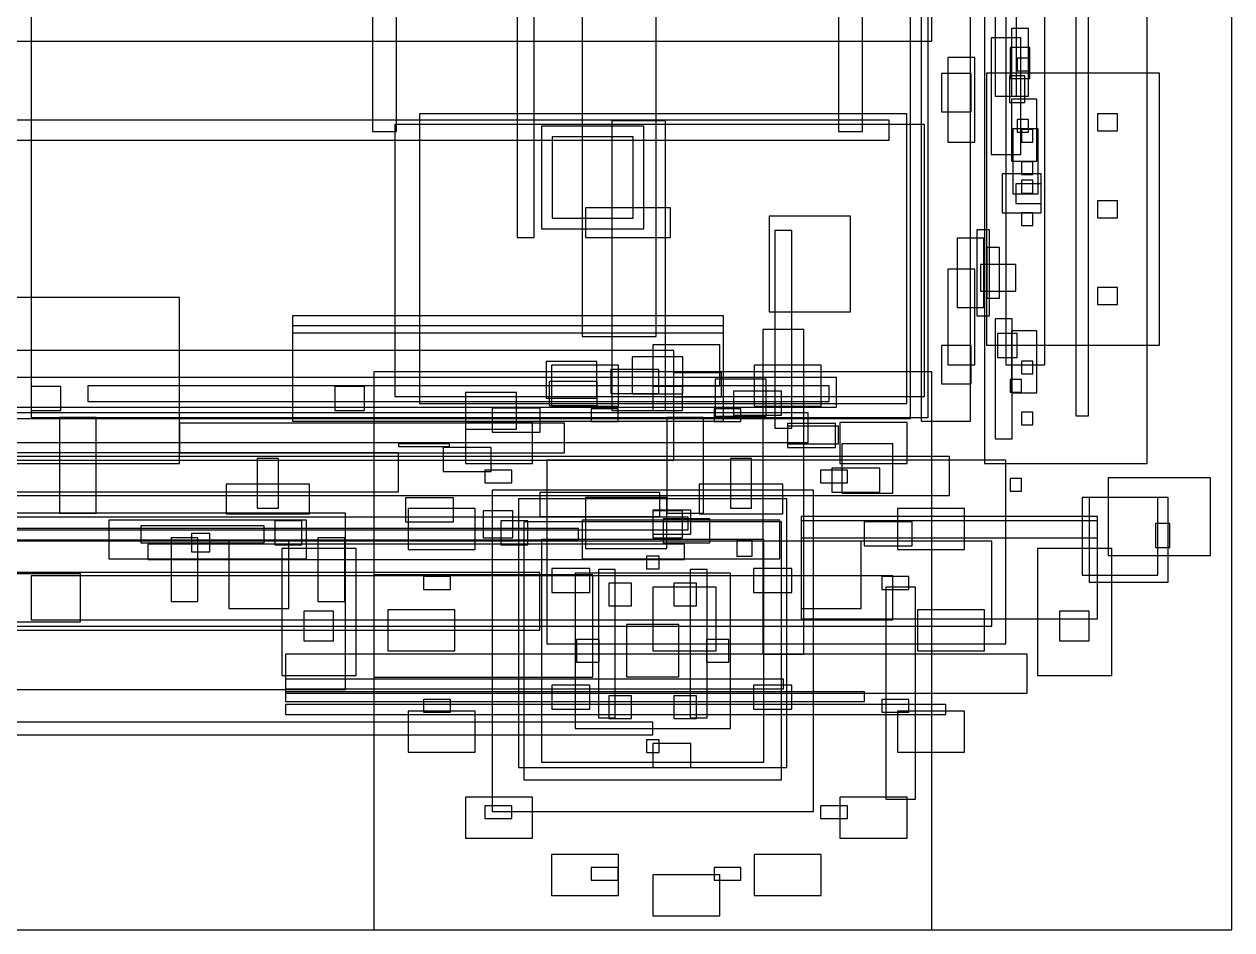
# Model space of a CAD drawing. Header units: millimetres. Extents: x -18 to 5970, y -974 to 4490.
# Drawn here: x 2130 to 3840, y 2500 to 3782 of the extents above; entities that cross this region are included whole.
import ezdxf

# ---------------------------------------------------------------- set-up
doc = ezdxf.new("R2010")
doc.units = ezdxf.units.MM

msp = doc.modelspace()

# ---------------------------------------------------------------- linework, layer by layer
at = {"layer": 'BODY'}
for p, q in [((2828, 4040), (2828, 3480)), ((2828, 4040), (2828, 3480)), ((2852, 3480), (2852, 4040)), ((2852, 3480), (2852, 4040)), ((3400, 3870), (3400, 3220)), ((3470, 3220), (3470, 3870)), ((3490, 3880), (3490, 3160)), ((3520, 3880), (3520, 3300)), ((3575, 3300), (3575, 3880)), ((3720, 3160), (3720, 3880)), ((2140, 3835), (2140, 3225)), ((2140, 3835), (2140, 3225)), ((3410, 3225), (3410, 3835)), ((3410, 3225), (3410, 3835)), ((3385, 3224), (3385, 3805)), ((3385, 3224), (3385, 3805)), ((3619, 3812.5), (3619, 3227.5)), ((3637, 3227.5), (3637, 3812.5)), ((3476, 3735), (3438, 3735)), ((3438, 3735), (3438, 3615)), ((3476, 3615), (3476, 3735)), ((3471, 3712), (3429, 3712)), ((3429, 3712), (3429, 3658)), ((3471, 3712), (3429, 3712)), ((3429, 3712), (3429, 3658)), ((3471, 3658), (3471, 3712)), ((3471, 3658), (3471, 3712)), ((3737.5, 3712.5), (3492.5, 3712.5)), ((3492.5, 3712.5), (3492.5, 3327.5)), ((3737.5, 3327.5), (3737.5, 3712.5)), ((3564, 3676), (3528, 3676)), ((3528, 3676), (3528, 3588)), ((3564, 3588), (3564, 3676)), ((3355, 3646), (1965, 3646)), ((3355, 3646), (1965, 3646)), ((3380, 3655), (2690, 3655)), ((2690, 3655), (2690, 3245)), ((3380, 3655), (2690, 3655)), ((2690, 3655), (2690, 3245)), ((3355, 3618), (3355, 3646)), ((3355, 3618), (3355, 3646)), ((3380, 3245), (3380, 3655)), ((3380, 3245), (3380, 3655)), ((3429, 3658), (3471, 3658)), ((3429, 3658), (3471, 3658)), ((3678, 3654.976), (3650, 3654.976)), ((3650, 3654.976), (3650, 3630.976)), ((3678, 3654.976), (3650, 3654.976)), ((3650, 3654.976), (3650, 3630.976)), ((3678, 3630.976), (3678, 3654.976)), ((3678, 3630.976), (3678, 3654.976)), ((3405, 3640), (2655, 3640)), ((2655, 3640), (2655, 3255)), ((3405, 3640), (2655, 3640)), ((2655, 3640), (2655, 3255)), ((3007.5, 3637.5), (2862.5, 3637.5)), ((2862.5, 3637.5), (2862.5, 3492.5)), ((3007.5, 3637.5), (2862.5, 3637.5)), ((2862.5, 3637.5), (2862.5, 3492.5)), ((3007.5, 3492.5), (3007.5, 3637.5)), ((3007.5, 3492.5), (3007.5, 3637.5)), ((3405, 3255), (3405, 3640)), ((3405, 3255), (3405, 3640)), ((3566, 3634), (3530, 3634)), ((3530, 3634), (3530, 3542)), ((3558, 3633), (3542, 3633)), ((3542, 3633), (3542, 3615)), ((3558, 3615), (3558, 3633)), ((3566, 3542), (3566, 3634)), ((3650, 3630.976), (3678, 3630.976)), ((3650, 3630.976), (3678, 3630.976)), ((1965, 3618), (3355, 3618)), ((1965, 3618), (3355, 3618)), ((2992.5, 3622.5), (2877.5, 3622.5)), ((2877.5, 3622.5), (2877.5, 3507.5)), ((2992.5, 3622.5), (2877.5, 3622.5)), ((2877.5, 3622.5), (2877.5, 3507.5)), ((2992.5, 3507.5), (2992.5, 3622.5)), ((2992.5, 3507.5), (2992.5, 3622.5)), ((3438, 3615), (3476, 3615)), ((3542, 3615), (3558, 3615)), ((3528, 3588), (3564, 3588)), ((3558, 3587), (3542, 3587)), ((3542, 3587), (3542, 3569)), ((3558, 3569), (3558, 3587)), ((3570, 3570), (3515, 3570)), ((3515, 3570), (3515, 3515)), ((3542, 3569), (3558, 3569)), ((3558, 3561), (3542, 3561)), ((3542, 3561), (3542, 3543)), ((3558, 3543), (3558, 3561)), ((3570, 3515), (3570, 3570)), ((3530, 3542), (3566, 3542)), ((3570, 3556), (3534, 3556)), ((3534, 3556), (3534, 3528)), ((3542, 3543), (3558, 3543)), ((3570, 3528), (3570, 3556)), ((3534, 3528), (3570, 3528)), ((3678, 3532), (3650, 3532)), ((3650, 3532), (3650, 3508)), ((3678, 3532), (3650, 3532)), ((3650, 3532), (3650, 3508)), ((3678, 3508), (3678, 3532)), ((3678, 3508), (3678, 3532)), ((2877.5, 3507.5), (2992.5, 3507.5)), ((2877.5, 3507.5), (2992.5, 3507.5)), ((3045, 3522), (2925, 3522)), ((2925, 3522), (2925, 3480)), ((3045, 3522), (2925, 3522)), ((2925, 3522), (2925, 3480)), ((3045, 3480), (3045, 3522)), ((3045, 3480), (3045, 3522)), ((3515, 3515), (3570, 3515)), ((3558, 3515), (3542, 3515)), ((3542, 3515), (3542, 3497)), ((3558, 3497), (3558, 3515)), ((3650, 3508), (3678, 3508)), ((3650, 3508), (3678, 3508)), ((2862.5, 3492.5), (3007.5, 3492.5)), ((2862.5, 3492.5), (3007.5, 3492.5)), ((3497, 3491), (3479, 3491)), ((3479, 3491), (3479, 3369)), ((3497, 3491), (3479, 3491)), ((3479, 3491), (3479, 3369)), ((3497, 3369), (3497, 3491)), ((3497, 3369), (3497, 3491)), ((3542, 3497), (3558, 3497)), ((2828, 3480), (2852, 3480)), ((2828, 3480), (2852, 3480)), ((2925, 3480), (3045, 3480)), ((2925, 3480), (3045, 3480)), ((3489, 3479), (3451, 3479)), ((3451, 3479), (3451, 3381)), ((3489, 3479), (3451, 3479)), ((3451, 3479), (3451, 3381)), ((3489, 3381), (3489, 3479)), ((3489, 3381), (3489, 3479)), ((3511, 3466), (3493, 3466)), ((3493, 3466), (3493, 3394)), ((3511, 3466), (3493, 3466)), ((3493, 3466), (3493, 3394)), ((3511, 3394), (3511, 3466)), ((3511, 3394), (3511, 3466)), ((3476, 3435), (3438, 3435)), ((3438, 3435), (3438, 3300)), ((3476, 3300), (3476, 3435)), ((3678, 3409.024), (3650, 3409.024)), ((3650, 3409.024), (3650, 3385.024)), ((3678, 3409.024), (3650, 3409.024)), ((3650, 3409.024), (3650, 3385.024)), ((3678, 3385.024), (3678, 3409.024)), ((3678, 3385.024), (3678, 3409.024)), ((2350, 3395), (1250, 3395)), ((2350, 3160), (2350, 3395)), ((3493, 3394), (3511, 3394)), ((3493, 3394), (3511, 3394)), ((3451, 3381), (3489, 3381)), ((3451, 3381), (3489, 3381)), ((3479, 3369), (3497, 3369)), ((3479, 3369), (3497, 3369)), ((3650, 3385.024), (3678, 3385.024)), ((3650, 3385.024), (3678, 3385.024)), ((3529, 3365), (3505, 3365)), ((3505, 3365), (3505, 3195)), ((3529, 3195), (3529, 3365)), ((3536, 3344), (3508, 3344)), ((3508, 3344), (3508, 3310)), ((3536, 3344), (3508, 3344)), ((3508, 3344), (3508, 3310)), ((3564, 3348), (3528, 3348)), ((3528, 3348), (3528, 3260)), ((3536, 3310), (3536, 3344)), ((3536, 3310), (3536, 3344)), ((3564, 3260), (3564, 3348)), ((3050, 3320), (1000, 3320)), ((3050, 3320), (1000, 3320)), ((3050, 3165), (3050, 3320)), ((3050, 3165), (3050, 3320)), ((3471, 3327), (3429, 3327)), ((3429, 3327), (3429, 3273)), ((3471, 3327), (3429, 3327)), ((3429, 3327), (3429, 3273)), ((3471, 3273), (3471, 3327)), ((3471, 3273), (3471, 3327)), ((3492.5, 3327.5), (3737.5, 3327.5)), ((2940.914, 3304.478), (2868.914, 3304.478)), ((2868.914, 3304.478), (2868.914, 3252.478)), ((2940.914, 3304.478), (2868.914, 3304.478)), ((2868.914, 3304.478), (2868.914, 3252.478)), ((2940.914, 3252.478), (2940.914, 3304.478)), ((2940.914, 3252.478), (2940.914, 3304.478)), ((3062.766, 3310.864), (2990.766, 3310.864)), ((2990.766, 3310.864), (2990.766, 3258.864)), ((3062.766, 3310.864), (2990.766, 3310.864)), ((2990.766, 3310.864), (2990.766, 3258.864)), ((3062.766, 3258.864), (3062.766, 3310.864)), ((3062.766, 3258.864), (3062.766, 3310.864)), ((3508, 3310), (3536, 3310)), ((3508, 3310), (3536, 3310)), ((3558, 3305), (3542, 3305)), ((3542, 3305), (3542, 3287)), ((3558, 3287), (3558, 3305)), ((3028.539, 3293.111), (2960.539, 3293.111)), ((2960.539, 3293.111), (2960.539, 3259.111)), ((3028.539, 3293.111), (2960.539, 3293.111)), ((2960.539, 3293.111), (2960.539, 3259.111)), ((3028.539, 3259.111), (3028.539, 3293.111)), ((3028.539, 3259.111), (3028.539, 3293.111)), ((3117.382, 3288.455), (3049.382, 3288.455)), ((3049.382, 3288.455), (3049.382, 3254.455)), ((3117.382, 3288.455), (3049.382, 3288.455)), ((3049.382, 3288.455), (3049.382, 3254.455)), ((3117.382, 3254.455), (3117.382, 3288.455)), ((3117.382, 3254.455), (3117.382, 3288.455)), ((3438, 3300), (3476, 3300)), ((3520, 3300), (3575, 3300)), ((3542, 3287), (3558, 3287)), ((3280, 3282), (2050, 3282)), ((3280, 3282), (2050, 3282)), ((3280, 3282), (2050, 3282)), ((3280, 3282), (2050, 3282)), ((3280, 3282), (2050, 3282)), ((2182, 3269), (2140, 3269)), ((2140, 3269), (2140, 3235)), ((2182, 3235), (2182, 3269)), ((2612, 3269), (2570, 3269)), ((2570, 3269), (2570, 3235)), ((2612, 3235), (2612, 3269)), ((2941.209, 3276.136), (2873.209, 3276.136)), ((2873.209, 3276.136), (2873.209, 3242.136)), ((2941.209, 3276.136), (2873.209, 3276.136)), ((2873.209, 3276.136), (2873.209, 3242.136)), ((2941.209, 3242.136), (2941.209, 3276.136)), ((2941.209, 3242.136), (2941.209, 3276.136)), ((3062, 3269), (3020, 3269)), ((3020, 3269), (3020, 3235)), ((3062, 3235), (3062, 3269)), ((3180.627, 3279.283), (3108.627, 3279.283)), ((3108.627, 3279.283), (3108.627, 3227.283)), ((3180.627, 3279.283), (3108.627, 3279.283)), ((3108.627, 3279.283), (3108.627, 3227.283)), ((3180.627, 3227.283), (3180.627, 3279.283)), ((3180.627, 3227.283), (3180.627, 3279.283)), ((3280, 3240), (3280, 3282)), ((3280, 3240), (3280, 3282)), ((3280, 3240), (3280, 3282)), ((3280, 3240), (3280, 3282)), ((3280, 3240), (3280, 3282)), ((3429, 3273), (3471, 3273)), ((3429, 3273), (3471, 3273)), ((3542, 3279), (3526, 3279)), ((3526, 3279), (3526, 3261)), ((3542, 3279), (3526, 3279)), ((3526, 3279), (3526, 3261)), ((3542, 3261), (3542, 3279)), ((3542, 3261), (3542, 3279)), ((2655, 3255), (3405, 3255)), ((2655, 3255), (3405, 3255)), ((2827, 3260.75), (2755, 3260.75)), ((2755, 3260.75), (2755, 3208.75)), ((2827, 3260.75), (2755, 3260.75)), ((2755, 3260.75), (2755, 3208.75)), ((2827, 3208.75), (2827, 3260.75)), ((2827, 3208.75), (2827, 3260.75)), ((2868.914, 3252.478), (2940.914, 3252.478)), ((2868.914, 3252.478), (2940.914, 3252.478)), ((2960.539, 3259.111), (3028.539, 3259.111)), ((2960.539, 3259.111), (3028.539, 3259.111)), ((2990.766, 3258.864), (3062.766, 3258.864)), ((2990.766, 3258.864), (3062.766, 3258.864)), ((3049.382, 3254.455), (3117.382, 3254.455)), ((3049.382, 3254.455), (3117.382, 3254.455)), ((3202.459, 3262.444), (3134.459, 3262.444)), ((3134.459, 3262.444), (3134.459, 3228.444)), ((3202.459, 3262.444), (3134.459, 3262.444)), ((3134.459, 3262.444), (3134.459, 3228.444)), ((3202.459, 3228.444), (3202.459, 3262.444)), ((3202.459, 3228.444), (3202.459, 3262.444)), ((3526, 3261), (3542, 3261)), ((3526, 3261), (3542, 3261)), ((3528, 3260), (3564, 3260)), ((2050, 3240), (3280, 3240)), ((2050, 3240), (3280, 3240)), ((2050, 3240), (3280, 3240)), ((2050, 3240), (3280, 3240)), ((2050, 3240), (3280, 3240)), ((3240, 3232), (2060, 3232)), ((2140, 3235), (2182, 3235)), ((2570, 3235), (2612, 3235)), ((2690, 3245), (3380, 3245)), ((2690, 3245), (3380, 3245)), ((2860.579, 3238.538), (2792.579, 3238.538)), ((2792.579, 3238.538), (2792.579, 3204.538)), ((2860.579, 3238.538), (2792.579, 3238.538)), ((2792.579, 3238.538), (2792.579, 3204.538)), ((2860.579, 3204.538), (2860.579, 3238.538)), ((2860.579, 3204.538), (2860.579, 3238.538)), ((2873.209, 3242.136), (2941.209, 3242.136)), ((2873.209, 3242.136), (2941.209, 3242.136)), ((3020, 3235), (3062, 3235)), ((3240, 3190), (3240, 3232)), ((3558, 3233), (3542, 3233)), ((3542, 3233), (3542, 3215)), ((3558, 3215), (3558, 3233)), ((1942, 3224), (3385, 3224)), ((1942, 3224), (3385, 3224)), ((2140, 3225), (3410, 3225)), ((2140, 3225), (3410, 3225)), ((3108.627, 3227.283), (3180.627, 3227.283)), ((3108.627, 3227.283), (3180.627, 3227.283)), ((3134.459, 3228.444), (3202.459, 3228.444)), ((3134.459, 3228.444), (3202.459, 3228.444)), ((3278.716, 3216.624), (3210.716, 3216.624)), ((3210.716, 3216.624), (3210.716, 3182.624)), ((3278.716, 3216.624), (3210.716, 3216.624)), ((3210.716, 3216.624), (3210.716, 3182.624)), ((3278.716, 3182.624), (3278.716, 3216.624)), ((3278.716, 3182.624), (3278.716, 3216.624)), ((3400, 3220), (3470, 3220)), ((3542, 3215), (3558, 3215)), ((3619, 3227.5), (3637, 3227.5)), ((2755, 3208.75), (2827, 3208.75)), ((2755, 3208.75), (2827, 3208.75)), ((2792.579, 3204.538), (2860.579, 3204.538)), ((2792.579, 3204.538), (2860.579, 3204.538)), ((3282.961, 3212.826), (3210.961, 3212.826)), ((3210.961, 3212.826), (3210.961, 3188)), ((3282.961, 3212.826), (3210.961, 3212.826)), ((3210.961, 3212.826), (3210.961, 3188)), ((3282.961, 3188), (3282.961, 3212.826)), ((3282.961, 3188), (3282.961, 3212.826)), ((2060, 3190), (3240, 3190)), ((2732.174, 3188), (2660.174, 3188)), ((2660.174, 3188), (2660.174, 3183.961)), ((2732.174, 3188), (2660.174, 3188)), ((2660.174, 3188), (2660.174, 3183.961)), ((2660.174, 3183.961), (2732.174, 3183.961)), ((2660.174, 3183.961), (2732.174, 3183.961)), ((2791.441, 3182.55), (2723.441, 3182.55)), ((2723.441, 3182.55), (2723.441, 3148.55)), ((2791.441, 3182.55), (2723.441, 3182.55)), ((2723.441, 3182.55), (2723.441, 3148.55)), ((2732.174, 3183.961), (2732.174, 3188)), ((2732.174, 3183.961), (2732.174, 3188)), ((2791.441, 3148.55), (2791.441, 3182.55)), ((2791.441, 3148.55), (2791.441, 3182.55)), ((3210.716, 3182.624), (3278.716, 3182.624)), ((3210.716, 3182.624), (3278.716, 3182.624)), ((3210.961, 3188), (3282.961, 3188)), ((3210.961, 3188), (3282.961, 3188)), ((3359.75, 3188), (3287.75, 3188)), ((3287.75, 3188), (3287.75, 3118)), ((3359.75, 3188), (3287.75, 3188)), ((3287.75, 3188), (3287.75, 3118)), ((3359.75, 3118), (3359.75, 3188)), ((3359.75, 3118), (3359.75, 3188)), ((3505, 3195), (3529, 3195)), ((3440, 3170), (890, 3170)), ((1000, 3165), (3050, 3165)), ((1000, 3165), (3050, 3165)), ((2660, 3175), (1540, 3175)), ((2660, 3175), (1540, 3175)), ((2660, 3120), (2660, 3175)), ((2660, 3120), (2660, 3175)), ((3440, 3115), (3440, 3170)), ((1250, 3160), (2350, 3160)), ((2723.441, 3148.55), (2791.441, 3148.55)), ((2723.441, 3148.55), (2791.441, 3148.55)), ((3341.624, 3153.716), (3273.624, 3153.716)), ((3273.624, 3153.716), (3273.624, 3119.716)), ((3341.624, 3153.716), (3273.624, 3153.716)), ((3273.624, 3153.716), (3273.624, 3119.716)), ((3341.624, 3119.716), (3341.624, 3153.716)), ((3341.624, 3119.716), (3341.624, 3153.716)), ((3490, 3160), (3720, 3160)), ((3542, 3139), (3526, 3139)), ((3526, 3139), (3526, 3121)), ((3542, 3139), (3526, 3139)), ((3526, 3139), (3526, 3121)), ((3542, 3121), (3542, 3139)), ((3542, 3121), (3542, 3139)), ((890, 3115), (3440, 3115)), ((1540, 3120), (2660, 3120)), ((1540, 3120), (2660, 3120)), ((3273.624, 3119.716), (3341.624, 3119.716)), ((3273.624, 3119.716), (3341.624, 3119.716)), ((3287.75, 3118), (3359.75, 3118)), ((3287.75, 3118), (3359.75, 3118)), ((3526, 3121), (3542, 3121)), ((3526, 3121), (3542, 3121)), ((2737.901, 3111.5), (2669.901, 3111.5)), ((2669.901, 3111.5), (2669.901, 3077.5)), ((2737.901, 3111.5), (2669.901, 3111.5)), ((2669.901, 3111.5), (2669.901, 3077.5)), ((2737.901, 3077.5), (2737.901, 3111.5)), ((2737.901, 3077.5), (2737.901, 3111.5)), ((2669.901, 3077.5), (2737.901, 3077.5)), ((2669.901, 3077.5), (2737.901, 3077.5)), ((3387.444, 3077.459), (3319.444, 3077.459)), ((3319.444, 3077.459), (3319.444, 3043.459)), ((3387.444, 3077.459), (3319.444, 3077.459)), ((3319.444, 3077.459), (3319.444, 3043.459)), ((3387.444, 3043.459), (3387.444, 3077.459)), ((3387.444, 3043.459), (3387.444, 3077.459)), ((3752, 3075), (3732, 3075)), ((3732, 3075), (3732, 3041)), ((3752, 3075), (3732, 3075)), ((3732, 3075), (3732, 3041)), ((3752, 3075), (3732, 3075)), ((3732, 3075), (3732, 3041)), ((3752, 3075), (3732, 3075)), ((3732, 3075), (3732, 3041)), ((3752, 3041), (3752, 3075)), ((3752, 3041), (3752, 3075)), ((3752, 3041), (3752, 3075)), ((3752, 3041), (3752, 3075)), ((3319.444, 3043.459), (3387.444, 3043.459)), ((3319.444, 3043.459), (3387.444, 3043.459)), ((3732, 3041), (3752, 3041)), ((3732, 3041), (3752, 3041)), ((3732, 3041), (3752, 3041)), ((3732, 3041), (3752, 3041)), ((3392, 2985), (3350, 2985)), ((3350, 2985), (3350, 2685)), ((3392, 2985), (3350, 2985)), ((3350, 2985), (3350, 2685)), ((3392, 2685), (3392, 2985)), ((3392, 2685), (3392, 2985)), ((3350, 2685), (3392, 2685)), ((3350, 2685), (3392, 2685))]:
    msp.add_line(p, q, dxfattribs=at)
at = {"layer": 'BRAKE_SYSTEM'}
for p, q in [((3030, 3119), (2860, 3119)), ((2860, 3119), (2860, 3085)), ((3030, 3119), (2860, 3119)), ((2860, 3119), (2860, 3085)), ((3030, 3085), (3030, 3119)), ((3030, 3085), (3030, 3119)), ((3070, 3084), (1570, 3084)), ((2523, 3079), (2485, 3079)), ((2485, 3079), (2485, 3045)), ((2523, 3079), (2485, 3079)), ((2485, 3079), (2485, 3045)), ((2523, 3045), (2523, 3079)), ((2523, 3045), (2523, 3079)), ((2843, 3079), (2805, 3079)), ((2805, 3079), (2805, 3045)), ((2843, 3079), (2805, 3079)), ((2805, 3079), (2805, 3045)), ((2843, 3045), (2843, 3079)), ((2843, 3045), (2843, 3079)), ((2860, 3085), (3030, 3085)), ((2860, 3085), (3030, 3085)), ((3101, 3082), (3035, 3082)), ((3035, 3082), (3035, 3048)), ((3101, 3082), (3035, 3082)), ((3035, 3082), (3035, 3048)), ((3070, 3066), (3070, 3084)), ((3101, 3048), (3101, 3082)), ((3101, 3048), (3101, 3082)), ((1570, 3066), (3070, 3066)), ((2470, 3072), (2295, 3072)), ((2295, 3072), (2295, 3048)), ((2393, 3061), (2367, 3061)), ((2367, 3061), (2367, 3035)), ((2393, 3035), (2393, 3061)), ((2470, 3048), (2470, 3072)), ((2295, 3048), (2470, 3048)), ((3065, 3046), (2305, 3046)), ((2305, 3046), (2305, 3024)), ((3065, 3046), (2305, 3046)), ((2305, 3046), (2305, 3024)), ((2485, 3045), (2523, 3045)), ((2485, 3045), (2523, 3045)), ((2805, 3045), (2843, 3045)), ((2805, 3045), (2843, 3045)), ((3035, 3048), (3101, 3048)), ((3035, 3048), (3101, 3048)), ((3065, 3024), (3065, 3046)), ((3065, 3024), (3065, 3046)), ((2367, 3035), (2393, 3035)), ((3029, 3029), (3011, 3029)), ((3011, 3029), (3011, 3011)), ((3029, 3011), (3029, 3029)), ((2305, 3024), (3065, 3024)), ((2305, 3024), (3065, 3024)), ((3011, 3011), (3029, 3011))]:
    msp.add_line(p, q, dxfattribs=at)
at = {"layer": 'CHASSIS'}
for p, q in [((2490, 3167), (2460, 3167)), ((2460, 3167), (2460, 3097)), ((2490, 3167), (2460, 3167)), ((2460, 3167), (2460, 3097)), ((2490, 3097), (2490, 3167)), ((2490, 3097), (2490, 3167)), ((3160, 3167), (3130, 3167)), ((3130, 3167), (3130, 3097)), ((3160, 3167), (3130, 3167)), ((3130, 3167), (3130, 3097)), ((3160, 3097), (3160, 3167)), ((3160, 3097), (3160, 3167)), ((2534, 3131), (2416, 3131)), ((2416, 3131), (2416, 3089)), ((2534, 3131), (2416, 3131)), ((2416, 3131), (2416, 3089)), ((2534, 3089), (2534, 3131)), ((2534, 3089), (2534, 3131)), ((3204, 3131), (3086, 3131)), ((3086, 3131), (3086, 3089)), ((3204, 3131), (3086, 3131)), ((3086, 3131), (3086, 3089)), ((3204, 3089), (3204, 3131)), ((3204, 3089), (3204, 3131)), ((3810, 3140), (3665, 3140)), ((3665, 3140), (3665, 3030)), ((3810, 3030), (3810, 3140)), ((2460, 3097), (2490, 3097)), ((2460, 3097), (2490, 3097)), ((3130, 3097), (3160, 3097)), ((3130, 3097), (3160, 3097)), ((3735, 3112), (3628, 3112)), ((3628, 3112), (3628, 3002)), ((3735, 3112), (3628, 3112)), ((3628, 3112), (3628, 3002)), ((3750, 3112), (3638, 3112)), ((3638, 3112), (3638, 2992)), ((3735, 3002), (3735, 3112)), ((3735, 3002), (3735, 3112)), ((3750, 2992), (3750, 3112)), ((2530, 3080), (2250, 3080)), ((2250, 3080), (2250, 3025)), ((2530, 3080), (2250, 3080)), ((2250, 3080), (2250, 3025)), ((2416, 3089), (2534, 3089)), ((2416, 3089), (2534, 3089)), ((2530, 3025), (2530, 3080)), ((2530, 3025), (2530, 3080)), ((3200, 3080), (2920, 3080)), ((2920, 3080), (2920, 3025)), ((3200, 3080), (2920, 3080)), ((2920, 3080), (2920, 3025)), ((3086, 3089), (3204, 3089)), ((3086, 3089), (3204, 3089)), ((3200, 3025), (3200, 3080)), ((3200, 3025), (3200, 3080)), ((3650, 3085), (3230, 3085)), ((3230, 3085), (3230, 2940)), ((3650, 3085), (3230, 3085)), ((3230, 3085), (3230, 2940)), ((3650, 3079), (3230, 3079)), ((3230, 3079), (3230, 3055)), ((3650, 3079), (3230, 3079)), ((3230, 3079), (3230, 3055)), ((3650, 2940), (3650, 3085)), ((3650, 2940), (3650, 3085)), ((3650, 3055), (3650, 3079)), ((3650, 3055), (3650, 3079)), ((3500, 3050), (360, 3050)), ((3500, 3050), (360, 3050)), ((2376, 3055), (2338, 3055)), ((2338, 3055), (2338, 2965)), ((2376, 3055), (2338, 3055)), ((2338, 3055), (2338, 2965)), ((2376, 2965), (2376, 3055)), ((2376, 2965), (2376, 3055)), ((2505, 3050), (2420, 3050)), ((2420, 3050), (2420, 2955)), ((2505, 2955), (2505, 3050)), ((2584, 3055), (2546, 3055)), ((2546, 3055), (2546, 2965)), ((2584, 3055), (2546, 3055)), ((2546, 3055), (2546, 2965)), ((2584, 2965), (2584, 3055)), ((2584, 2965), (2584, 3055)), ((3230, 3055), (3650, 3055)), ((3230, 3055), (3650, 3055)), ((3315, 3050), (3230, 3050)), ((3230, 3050), (3230, 2955)), ((3315, 2955), (3315, 3050)), ((3500, 2930), (3500, 3050)), ((3500, 2930), (3500, 3050)), ((2600, 3040), (2495, 3040)), ((2495, 3040), (2495, 2860)), ((2600, 3040), (2495, 3040)), ((2495, 3040), (2495, 2860)), ((2600, 3040), (2495, 3040)), ((2495, 3040), (2495, 2860)), ((2600, 3040), (2495, 3040)), ((2495, 3040), (2495, 2860)), ((2600, 2860), (2600, 3040)), ((2600, 2860), (2600, 3040)), ((2600, 2860), (2600, 3040)), ((2600, 2860), (2600, 3040)), ((3670, 3040), (3565, 3040)), ((3565, 3040), (3565, 2860)), ((3670, 3040), (3565, 3040)), ((3565, 3040), (3565, 2860)), ((3670, 3040), (3565, 3040)), ((3565, 3040), (3565, 2860)), ((3670, 3040), (3565, 3040)), ((3565, 3040), (3565, 2860)), ((3665, 3030), (3810, 3030)), ((3670, 2860), (3670, 3040)), ((3670, 2860), (3670, 3040)), ((3670, 2860), (3670, 3040)), ((3670, 2860), (3670, 3040)), ((2250, 3025), (2530, 3025)), ((2250, 3025), (2530, 3025)), ((2920, 3025), (3200, 3025)), ((2920, 3025), (3200, 3025)), ((3628, 3002), (3735, 3002)), ((3628, 3002), (3735, 3002)), ((3638, 2992), (3750, 2992)), ((2338, 2965), (2376, 2965)), ((2338, 2965), (2376, 2965)), ((2546, 2965), (2584, 2965)), ((2546, 2965), (2584, 2965)), ((2420, 2955), (2505, 2955)), ((2568, 2951), (2526, 2951)), ((2526, 2951), (2526, 2909)), ((2568, 2951), (2526, 2951)), ((2526, 2951), (2526, 2909)), ((2568, 2909), (2568, 2951)), ((2568, 2909), (2568, 2951)), ((3230, 2955), (3315, 2955)), ((3638, 2951), (3596, 2951)), ((3596, 2951), (3596, 2909)), ((3638, 2951), (3596, 2951)), ((3596, 2951), (3596, 2909)), ((3638, 2909), (3638, 2951)), ((3638, 2909), (3638, 2951)), ((360, 2930), (3500, 2930)), ((360, 2930), (3500, 2930)), ((3230, 2940), (3650, 2940)), ((3230, 2940), (3650, 2940)), ((2526, 2909), (2568, 2909)), ((2526, 2909), (2568, 2909)), ((3596, 2909), (3638, 2909)), ((3596, 2909), (3638, 2909)), ((2495, 2860), (2600, 2860)), ((2495, 2860), (2600, 2860)), ((2495, 2860), (2600, 2860)), ((2495, 2860), (2600, 2860)), ((3565, 2860), (3670, 2860)), ((3565, 2860), (3670, 2860)), ((3565, 2860), (3670, 2860)), ((3565, 2860), (3670, 2860))]:
    msp.add_line(p, q, dxfattribs=at)
at = {"layer": 'DATUM'}
for p, q in [((3020, 2794), (735, 2794)), ((3020, 2794), (735, 2794)), ((3020, 2776), (3020, 2794)), ((3020, 2776), (3020, 2794)), ((735, 2776), (3020, 2776)), ((735, 2776), (3020, 2776)), ((3029, 2769), (3011, 2769)), ((3011, 2769), (3011, 2751)), ((3029, 2751), (3029, 2769)), ((3011, 2751), (3029, 2751))]:
    msp.add_line(p, q, dxfattribs=at)
at = {"layer": 'EXHAUST'}
for p, q in [((2232, 3225), (2180, 3225)), ((2180, 3225), (2180, 3090)), ((2232, 3090), (2232, 3225)), ((3092, 3225), (3040, 3225)), ((3040, 3225), (3040, 3090)), ((3092, 3090), (3092, 3225)), ((2585, 3090), (1935, 3090)), ((2180, 3090), (2232, 3090)), ((2585, 2840), (2585, 3090)), ((3040, 3090), (3092, 3090)), ((2210, 3004), (1190, 3004)), ((3360, 3001), (2140, 3001)), ((2140, 3001), (2140, 2939)), ((2210, 2936), (2210, 3004)), ((3360, 2939), (3360, 3001)), ((1190, 2936), (2210, 2936)), ((2140, 2939), (3360, 2939)), ((1935, 2840), (2585, 2840))]:
    msp.add_line(p, q, dxfattribs=at)
at = {"layer": 'FUEL_SYSTEM'}
for p, q in [((3038, 3645), (2962, 3645)), ((2962, 3645), (2962, 3235)), ((3038, 3235), (3038, 3645)), ((2962, 3235), (3038, 3235)), ((3520, 3165), (2870, 3165)), ((2870, 3165), (2870, 2905)), ((3520, 2905), (3520, 3165)), ((2822, 3093), (2780, 3093)), ((2780, 3093), (2780, 3055)), ((2822, 3055), (2822, 3093)), ((3062, 3093), (3020, 3093)), ((3020, 3093), (3020, 3055)), ((3062, 3055), (3062, 3093)), ((2915, 3068), (845, 3068)), ((2915, 3052), (2915, 3068)), ((845, 3052), (2915, 3052)), ((2780, 3055), (2822, 3055)), ((3020, 3055), (3062, 3055)), ((2870, 2905), (3520, 2905))]:
    msp.add_line(p, q, dxfattribs=at)
at = {"layer": 'HARD_TOP'}
for p, q in [((3505, 4330), (3505, 3680)), ((3535, 3680), (3535, 4330)), ((2623, 4270), (2623, 3630)), ((2623, 4270), (2623, 3630)), ((2657, 3630), (2657, 4270)), ((2657, 3630), (2657, 4270)), ((3283, 4270), (3283, 3630)), ((3283, 4270), (3283, 3630)), ((3317, 3630), (3317, 4270)), ((3317, 3630), (3317, 4270)), ((3415, 3758), (3415, 3845)), ((3415, 3758), (3415, 3845)), ((3541, 3762.5), (3499, 3762.5)), ((3499, 3762.5), (3499, 3597.5)), ((3541, 3762.5), (3499, 3762.5)), ((3499, 3762.5), (3499, 3597.5)), ((3552, 3776), (3528, 3776)), ((3528, 3776), (3528, 3680)), ((3552, 3776), (3528, 3776)), ((3528, 3776), (3528, 3680)), ((3541, 3597.5), (3541, 3762.5)), ((3541, 3597.5), (3541, 3762.5)), ((3552, 3680), (3552, 3776)), ((3552, 3680), (3552, 3776)), ((1225, 3758), (3415, 3758)), ((1225, 3758), (3415, 3758)), ((3554, 3749), (3526, 3749)), ((3526, 3749), (3526, 3705)), ((3554, 3749), (3526, 3749)), ((3526, 3749), (3526, 3705)), ((3554, 3705), (3554, 3749)), ((3554, 3705), (3554, 3749)), ((3552, 3734), (3536, 3734)), ((3536, 3734), (3536, 3716)), ((3552, 3734), (3536, 3734)), ((3536, 3734), (3536, 3716)), ((3552, 3716), (3552, 3734)), ((3552, 3716), (3552, 3734)), ((3536, 3716), (3552, 3716)), ((3536, 3716), (3552, 3716)), ((3547, 3709), (3525, 3709)), ((3525, 3709), (3525, 3671)), ((3547, 3709), (3525, 3709)), ((3525, 3709), (3525, 3671)), ((3526, 3705), (3554, 3705)), ((3526, 3705), (3554, 3705)), ((3547, 3671), (3547, 3709)), ((3547, 3671), (3547, 3709)), ((3505, 3680), (3535, 3680)), ((3528, 3680), (3552, 3680)), ((3528, 3680), (3552, 3680)), ((3525, 3671), (3547, 3671)), ((3525, 3671), (3547, 3671)), ((3552, 3647), (3536, 3647)), ((3536, 3647), (3536, 3629)), ((3552, 3647), (3536, 3647)), ((3536, 3647), (3536, 3629)), ((3552, 3629), (3552, 3647)), ((3552, 3629), (3552, 3647)), ((2623, 3630), (2657, 3630)), ((2623, 3630), (2657, 3630)), ((3283, 3630), (3317, 3630)), ((3283, 3630), (3317, 3630)), ((3536, 3629), (3552, 3629)), ((3536, 3629), (3552, 3629)), ((3499, 3597.5), (3541, 3597.5)), ((3499, 3597.5), (3541, 3597.5)), ((3534, 3442), (3484, 3442)), ((3484, 3442), (3484, 3404)), ((3534, 3442), (3484, 3442)), ((3484, 3442), (3484, 3404)), ((3534, 3404), (3534, 3442)), ((3534, 3404), (3534, 3442)), ((3484, 3404), (3534, 3404)), ((3484, 3404), (3534, 3404))]:
    msp.add_line(p, q, dxfattribs=at)
at = {"layer": 'INTERIOR'}
for p, q in [((2920, 3900), (2920, 3340)), ((3025, 3340), (3025, 3900)), ((3120, 3369), (2510, 3369)), ((2510, 3369), (2510, 3345)), ((3120, 3345), (3120, 3369)), ((3120, 3355), (2510, 3355)), ((2510, 3355), (2510, 3220)), ((3120, 3220), (3120, 3355)), ((2510, 3345), (3120, 3345)), ((2920, 3340), (3025, 3340)), ((3270, 3270), (2220, 3270)), ((2220, 3270), (2220, 3248)), ((3270, 3248), (3270, 3270)), ((2220, 3248), (3270, 3248)), ((2895, 3217), (2350, 3217)), ((2350, 3217), (2350, 3175)), ((2895, 3217), (2350, 3217)), ((2350, 3217), (2350, 3175)), ((2895, 3217), (2350, 3217)), ((2350, 3217), (2350, 3175)), ((2895, 3217), (2350, 3217)), ((2350, 3217), (2350, 3175)), ((2510, 3220), (3120, 3220)), ((2895, 3175), (2895, 3217)), ((2895, 3175), (2895, 3217)), ((2895, 3175), (2895, 3217)), ((2895, 3175), (2895, 3217)), ((2350, 3175), (2895, 3175)), ((2350, 3175), (2895, 3175)), ((2350, 3175), (2895, 3175)), ((2350, 3175), (2895, 3175))]:
    msp.add_line(p, q, dxfattribs=at)
at = {"layer": 'OVERALL'}
for p, q in [((3840, 2500), (3840, 4450)), ((0, 2500), (3840, 2500))]:
    msp.add_line(p, q, dxfattribs=at)
at = {"layer": 'RUNNING_GEAR'}
for p, q in [((3300, 3510), (3185, 3510)), ((3185, 3510), (3185, 3375)), ((3300, 3510), (3185, 3510)), ((3185, 3510), (3185, 3375)), ((3300, 3375), (3300, 3510)), ((3300, 3375), (3300, 3510)), ((3217, 3490), (3193, 3490)), ((3193, 3490), (3193, 3210)), ((3217, 3490), (3193, 3490)), ((3193, 3490), (3193, 3210)), ((3217, 3210), (3217, 3490)), ((3217, 3210), (3217, 3490)), ((3185, 3375), (3300, 3375)), ((3185, 3375), (3300, 3375)), ((3234, 3350), (3176, 3350)), ((3176, 3350), (3176, 2890)), ((3234, 3350), (3176, 3350)), ((3176, 3350), (3176, 2890)), ((3234, 2890), (3234, 3350)), ((3234, 2890), (3234, 3350)), ((3115, 3328), (3020, 3328)), ((3020, 3328), (3020, 3270)), ((3115, 3328), (3020, 3328)), ((3020, 3328), (3020, 3270)), ((3115, 3270), (3115, 3328)), ((3115, 3270), (3115, 3328)), ((3415, 3290), (2625, 3290)), ((2625, 3290), (2625, 2500)), ((3415, 3290), (2625, 3290)), ((2625, 3290), (2625, 2500)), ((2971.494, 3299.455), (2876.494, 3299.455)), ((2876.494, 3299.455), (2876.494, 3241.455)), ((2971.494, 3299.455), (2876.494, 3299.455)), ((2876.494, 3299.455), (2876.494, 3241.455)), ((2971.494, 3241.455), (2971.494, 3299.455)), ((2971.494, 3241.455), (2971.494, 3299.455)), ((3258.506, 3299.455), (3163.506, 3299.455)), ((3163.506, 3299.455), (3163.506, 3241.455)), ((3258.506, 3299.455), (3163.506, 3299.455)), ((3163.506, 3299.455), (3163.506, 3241.455)), ((3258.506, 3241.455), (3258.506, 3299.455)), ((3258.506, 3241.455), (3258.506, 3299.455)), ((3415, 2500), (3415, 3290)), ((3415, 2500), (3415, 3290)), ((3020, 3270), (3115, 3270)), ((3020, 3270), (3115, 3270)), ((2876.494, 3241.455), (2971.494, 3241.455)), ((2876.494, 3241.455), (2971.494, 3241.455)), ((2971.037, 3237.551), (2933.037, 3237.551)), ((2933.037, 3237.551), (2933.037, 3219.551)), ((2971.037, 3237.551), (2933.037, 3237.551)), ((2933.037, 3237.551), (2933.037, 3219.551)), ((2971.037, 3219.551), (2971.037, 3237.551)), ((2971.037, 3219.551), (2971.037, 3237.551)), ((3144.963, 3237.551), (3106.963, 3237.551)), ((3106.963, 3237.551), (3106.963, 3219.551)), ((3144.963, 3237.551), (3106.963, 3237.551)), ((3106.963, 3237.551), (3106.963, 3219.551)), ((3144.963, 3219.551), (3144.963, 3237.551)), ((3144.963, 3219.551), (3144.963, 3237.551)), ((3163.506, 3241.455), (3258.506, 3241.455)), ((3163.506, 3241.455), (3258.506, 3241.455)), ((2849.835, 3218.165), (2754.835, 3218.165)), ((2754.835, 3218.165), (2754.835, 3160.165)), ((2849.835, 3218.165), (2754.835, 3218.165)), ((2754.835, 3218.165), (2754.835, 3160.165)), ((2849.835, 3160.165), (2849.835, 3218.165)), ((2849.835, 3160.165), (2849.835, 3218.165)), ((2933.037, 3219.551), (2971.037, 3219.551)), ((2933.037, 3219.551), (2971.037, 3219.551)), ((3106.963, 3219.551), (3144.963, 3219.551)), ((3106.963, 3219.551), (3144.963, 3219.551)), ((3380.165, 3218.165), (3285.165, 3218.165)), ((3285.165, 3218.165), (3285.165, 3160.165)), ((3380.165, 3218.165), (3285.165, 3218.165)), ((3285.165, 3218.165), (3285.165, 3160.165)), ((3380.165, 3160.165), (3380.165, 3218.165)), ((3380.165, 3160.165), (3380.165, 3218.165)), ((3193, 3210), (3217, 3210)), ((3193, 3210), (3217, 3210)), ((2754.835, 3160.165), (2849.835, 3160.165)), ((2754.835, 3160.165), (2849.835, 3160.165)), ((2820.412, 3150.588), (2782.412, 3150.588)), ((2782.412, 3150.588), (2782.412, 3132.588)), ((2820.412, 3150.588), (2782.412, 3150.588)), ((2782.412, 3150.588), (2782.412, 3132.588)), ((2820.412, 3132.588), (2820.412, 3150.588)), ((2820.412, 3132.588), (2820.412, 3150.588)), ((3295.588, 3150.588), (3257.588, 3150.588)), ((3257.588, 3150.588), (3257.588, 3132.588)), ((3295.588, 3150.588), (3257.588, 3150.588)), ((3257.588, 3150.588), (3257.588, 3132.588)), ((3285.165, 3160.165), (3380.165, 3160.165)), ((3285.165, 3160.165), (3380.165, 3160.165)), ((3295.588, 3132.588), (3295.588, 3150.588)), ((3295.588, 3132.588), (3295.588, 3150.588)), ((2782.412, 3132.588), (2820.412, 3132.588)), ((2782.412, 3132.588), (2820.412, 3132.588)), ((3257.588, 3132.588), (3295.588, 3132.588)), ((3257.588, 3132.588), (3295.588, 3132.588)), ((3247.5, 3122.5), (2792.5, 3122.5)), ((2792.5, 3122.5), (2792.5, 2667.5)), ((3247.5, 3122.5), (2792.5, 3122.5)), ((2792.5, 3122.5), (2792.5, 2667.5)), ((3247.5, 2667.5), (3247.5, 3122.5)), ((3247.5, 2667.5), (3247.5, 3122.5)), ((2768.545, 3096.506), (2673.545, 3096.506)), ((2673.545, 3096.506), (2673.545, 3038.506)), ((2768.545, 3096.506), (2673.545, 3096.506)), ((2673.545, 3096.506), (2673.545, 3038.506)), ((2768.545, 3038.506), (2768.545, 3096.506)), ((2768.545, 3038.506), (2768.545, 3096.506)), ((3210, 3110), (2830, 3110)), ((2830, 3110), (2830, 2730)), ((3040, 3112), (2925, 3112)), ((2925, 3112), (2925, 3040)), ((3040, 3112), (2925, 3112)), ((2925, 3112), (2925, 3040)), ((3040, 3040), (3040, 3112)), ((3040, 3040), (3040, 3112)), ((3210, 2730), (3210, 3110)), ((3461.455, 3096.506), (3366.455, 3096.506)), ((3366.455, 3096.506), (3366.455, 3038.506)), ((3461.455, 3096.506), (3366.455, 3096.506)), ((3366.455, 3096.506), (3366.455, 3038.506)), ((3461.455, 3038.506), (3461.455, 3096.506)), ((3461.455, 3038.506), (3461.455, 3096.506)), ((3074, 3094), (3020, 3094)), ((3020, 3094), (3020, 3060)), ((3074, 3094), (3020, 3094)), ((3020, 3094), (3020, 3060)), ((3074, 3060), (3074, 3094)), ((3074, 3060), (3074, 3094)), ((3202.5, 3077.5), (2837.5, 3077.5)), ((2837.5, 3077.5), (2837.5, 2712.5)), ((3202.5, 3077.5), (2837.5, 3077.5)), ((2837.5, 3077.5), (2837.5, 2712.5)), ((3202.5, 2712.5), (3202.5, 3077.5)), ((3202.5, 2712.5), (3202.5, 3077.5)), ((3177.5, 3052.5), (2862.5, 3052.5)), ((2862.5, 3052.5), (2862.5, 2737.5)), ((3177.5, 3052.5), (2862.5, 3052.5)), ((2862.5, 3052.5), (2862.5, 2737.5)), ((3020, 3060), (3074, 3060)), ((3020, 3060), (3074, 3060)), ((3161, 3051), (3139, 3051)), ((3139, 3051), (3139, 3029)), ((3161, 3051), (3139, 3051)), ((3139, 3051), (3139, 3029)), ((3161, 3029), (3161, 3051)), ((3161, 3029), (3161, 3051)), ((3177.5, 2737.5), (3177.5, 3052.5)), ((3177.5, 2737.5), (3177.5, 3052.5)), ((2673.545, 3038.506), (2768.545, 3038.506)), ((2673.545, 3038.506), (2768.545, 3038.506)), ((2925, 3040), (3040, 3040)), ((2925, 3040), (3040, 3040)), ((3139, 3029), (3161, 3029)), ((3139, 3029), (3161, 3029)), ((3366.455, 3038.506), (3461.455, 3038.506)), ((3366.455, 3038.506), (3461.455, 3038.506)), ((2931.106, 3011.5), (2877.106, 3011.5)), ((2877.106, 3011.5), (2877.106, 2977.5)), ((2931.106, 3011.5), (2877.106, 3011.5)), ((2877.106, 3011.5), (2877.106, 2977.5)), ((2931.106, 2977.5), (2931.106, 3011.5)), ((2931.106, 2977.5), (2931.106, 3011.5)), ((2967, 3010), (2943, 3010)), ((2943, 3010), (2943, 2800)), ((2967, 3010), (2943, 3010)), ((2943, 3010), (2943, 2800)), ((2967, 2800), (2967, 3010)), ((2967, 2800), (2967, 3010)), ((3097, 3010), (3073, 3010)), ((3073, 3010), (3073, 2800)), ((3097, 3010), (3073, 3010)), ((3073, 3010), (3073, 2800)), ((3097, 2800), (3097, 3010)), ((3097, 2800), (3097, 3010)), ((3216.894, 3011.5), (3162.894, 3011.5)), ((3162.894, 3011.5), (3162.894, 2977.5)), ((3216.894, 3011.5), (3162.894, 3011.5)), ((3162.894, 3011.5), (3162.894, 2977.5)), ((3216.894, 2977.5), (3216.894, 3011.5)), ((3216.894, 2977.5), (3216.894, 3011.5)), ((2860, 3006), (1500, 3006)), ((2935, 3002.5), (2625, 3002.5)), ((2625, 3002.5), (2625, 2857.5)), ((2733.449, 2999.963), (2695.449, 2999.963)), ((2695.449, 2999.963), (2695.449, 2981.963)), ((2733.449, 2999.963), (2695.449, 2999.963)), ((2695.449, 2999.963), (2695.449, 2981.963)), ((2733.449, 2981.963), (2733.449, 2999.963)), ((2733.449, 2981.963), (2733.449, 2999.963)), ((2860, 2924), (2860, 3006)), ((3130, 3005), (2910, 3005)), ((2910, 3005), (2910, 2785)), ((3130, 3005), (2910, 3005)), ((2910, 3005), (2910, 2785)), ((2935, 2857.5), (2935, 3002.5)), ((3130, 2785), (3130, 3005)), ((3130, 2785), (3130, 3005)), ((3382.551, 2999.963), (3344.551, 2999.963)), ((3344.551, 2999.963), (3344.551, 2981.963)), ((3382.551, 2999.963), (3344.551, 2999.963)), ((3344.551, 2999.963), (3344.551, 2981.963)), ((3382.551, 2981.963), (3382.551, 2999.963)), ((3382.551, 2981.963), (3382.551, 2999.963)), ((2695.449, 2981.963), (2733.449, 2981.963)), ((2695.449, 2981.963), (2733.449, 2981.963)), ((2877.106, 2977.5), (2931.106, 2977.5)), ((2877.106, 2977.5), (2931.106, 2977.5)), ((2990, 2990.674), (2958, 2990.674)), ((2958, 2990.674), (2958, 2958.674)), ((2990, 2990.674), (2958, 2990.674)), ((2958, 2990.674), (2958, 2958.674)), ((2990, 2958.674), (2990, 2990.674)), ((2990, 2958.674), (2990, 2990.674)), ((3110, 2985), (3020, 2985)), ((3020, 2985), (3020, 2895)), ((3082, 2990.674), (3050, 2990.674)), ((3050, 2990.674), (3050, 2958.674)), ((3082, 2990.674), (3050, 2990.674)), ((3050, 2990.674), (3050, 2958.674)), ((3082, 2958.674), (3082, 2990.674)), ((3082, 2958.674), (3082, 2990.674)), ((3110, 2895), (3110, 2985)), ((3162.894, 2977.5), (3216.894, 2977.5)), ((3162.894, 2977.5), (3216.894, 2977.5)), ((3344.551, 2981.963), (3382.551, 2981.963)), ((3344.551, 2981.963), (3382.551, 2981.963)), ((2958, 2958.674), (2990, 2958.674)), ((2958, 2958.674), (2990, 2958.674)), ((3050, 2958.674), (3082, 2958.674)), ((3050, 2958.674), (3082, 2958.674)), ((2740, 2953), (2645, 2953)), ((2645, 2953), (2645, 2895)), ((2740, 2953), (2645, 2953)), ((2645, 2953), (2645, 2895)), ((2740, 2895), (2740, 2953)), ((2740, 2895), (2740, 2953)), ((3490, 2953), (3395, 2953)), ((3395, 2953), (3395, 2895)), ((3490, 2953), (3395, 2953)), ((3395, 2953), (3395, 2895)), ((3490, 2895), (3490, 2953)), ((3490, 2895), (3490, 2953)), ((3057, 2932), (2983, 2932)), ((2983, 2932), (2983, 2858)), ((3057, 2932), (2983, 2932)), ((2983, 2932), (2983, 2858)), ((3057, 2858), (3057, 2932)), ((3057, 2858), (3057, 2932)), ((1500, 2924), (2860, 2924)), ((2944, 2911), (2912, 2911)), ((2912, 2911), (2912, 2879)), ((2944, 2911), (2912, 2911)), ((2912, 2911), (2912, 2879)), ((2944, 2879), (2944, 2911)), ((2944, 2879), (2944, 2911)), ((3128, 2911), (3096, 2911)), ((3096, 2911), (3096, 2879)), ((3128, 2911), (3096, 2911)), ((3096, 2911), (3096, 2879)), ((3128, 2879), (3128, 2911)), ((3128, 2879), (3128, 2911)), ((3550, 2890), (2500, 2890)), ((2500, 2890), (2500, 2835)), ((3550, 2890), (2500, 2890)), ((2500, 2890), (2500, 2835)), ((2645, 2895), (2740, 2895)), ((2645, 2895), (2740, 2895)), ((3020, 2895), (3110, 2895)), ((3176, 2890), (3234, 2890)), ((3176, 2890), (3234, 2890)), ((3395, 2895), (3490, 2895)), ((3395, 2895), (3490, 2895)), ((3550, 2835), (3550, 2890)), ((3550, 2835), (3550, 2890)), ((2912, 2879), (2944, 2879)), ((2912, 2879), (2944, 2879)), ((3096, 2879), (3128, 2879)), ((3096, 2879), (3128, 2879)), ((2625, 2857.5), (2935, 2857.5)), ((2983, 2858), (3057, 2858)), ((2983, 2858), (3057, 2858)), ((3205, 2855), (2500, 2855)), ((2500, 2855), (2500, 2841)), ((3205, 2855), (2500, 2855)), ((2500, 2855), (2500, 2841)), ((2500, 2841), (3205, 2841)), ((2500, 2841), (3205, 2841)), ((2931.106, 2846.5), (2877.106, 2846.5)), ((2877.106, 2846.5), (2877.106, 2812.5)), ((2931.106, 2846.5), (2877.106, 2846.5)), ((2877.106, 2846.5), (2877.106, 2812.5)), ((2931.106, 2812.5), (2931.106, 2846.5)), ((2931.106, 2812.5), (2931.106, 2846.5)), ((3216.894, 2846.5), (3162.894, 2846.5)), ((3162.894, 2846.5), (3162.894, 2812.5)), ((3216.894, 2846.5), (3162.894, 2846.5)), ((3162.894, 2846.5), (3162.894, 2812.5)), ((3205, 2841), (3205, 2855)), ((3205, 2841), (3205, 2855)), ((3216.894, 2812.5), (3216.894, 2846.5)), ((3216.894, 2812.5), (3216.894, 2846.5)), ((3320, 2837), (2500, 2837)), ((2500, 2837), (2500, 2823)), ((3320, 2837), (2500, 2837)), ((2500, 2837), (2500, 2823)), ((2500, 2835), (3550, 2835)), ((2500, 2835), (3550, 2835)), ((2500, 2823), (3320, 2823)), ((2500, 2823), (3320, 2823)), ((2733.449, 2826.037), (2695.449, 2826.037)), ((2695.449, 2826.037), (2695.449, 2808.037)), ((2733.449, 2826.037), (2695.449, 2826.037)), ((2695.449, 2826.037), (2695.449, 2808.037)), ((2733.449, 2808.037), (2733.449, 2826.037)), ((2733.449, 2808.037), (2733.449, 2826.037)), ((2990, 2831.326), (2958, 2831.326)), ((2958, 2831.326), (2958, 2799.326)), ((2990, 2831.326), (2958, 2831.326)), ((2958, 2831.326), (2958, 2799.326)), ((2990, 2799.326), (2990, 2831.326)), ((2990, 2799.326), (2990, 2831.326)), ((3082, 2831.326), (3050, 2831.326)), ((3050, 2831.326), (3050, 2799.326)), ((3082, 2831.326), (3050, 2831.326)), ((3050, 2831.326), (3050, 2799.326)), ((3082, 2799.326), (3082, 2831.326)), ((3082, 2799.326), (3082, 2831.326)), ((3320, 2823), (3320, 2837)), ((3320, 2823), (3320, 2837)), ((3382.551, 2826.037), (3344.551, 2826.037)), ((3344.551, 2826.037), (3344.551, 2808.037)), ((3382.551, 2826.037), (3344.551, 2826.037)), ((3344.551, 2826.037), (3344.551, 2808.037)), ((3382.551, 2808.037), (3382.551, 2826.037)), ((3382.551, 2808.037), (3382.551, 2826.037)), ((3435, 2819), (2500, 2819)), ((2500, 2819), (2500, 2805)), ((3435, 2819), (2500, 2819)), ((2500, 2819), (2500, 2805)), ((2500, 2805), (3435, 2805)), ((2500, 2805), (3435, 2805)), ((2768.545, 2809.494), (2673.545, 2809.494)), ((2673.545, 2809.494), (2673.545, 2751.494)), ((2768.545, 2809.494), (2673.545, 2809.494)), ((2673.545, 2809.494), (2673.545, 2751.494)), ((2695.449, 2808.037), (2733.449, 2808.037)), ((2695.449, 2808.037), (2733.449, 2808.037)), ((2768.545, 2751.494), (2768.545, 2809.494)), ((2768.545, 2751.494), (2768.545, 2809.494)), ((2877.106, 2812.5), (2931.106, 2812.5)), ((2877.106, 2812.5), (2931.106, 2812.5)), ((3162.894, 2812.5), (3216.894, 2812.5)), ((3162.894, 2812.5), (3216.894, 2812.5)), ((3344.551, 2808.037), (3382.551, 2808.037)), ((3344.551, 2808.037), (3382.551, 2808.037)), ((3461.455, 2809.494), (3366.455, 2809.494)), ((3366.455, 2809.494), (3366.455, 2751.494)), ((3461.455, 2809.494), (3366.455, 2809.494)), ((3366.455, 2809.494), (3366.455, 2751.494)), ((3435, 2805), (3435, 2819)), ((3435, 2805), (3435, 2819)), ((3461.455, 2751.494), (3461.455, 2809.494)), ((3461.455, 2751.494), (3461.455, 2809.494)), ((2943, 2800), (2967, 2800)), ((2943, 2800), (2967, 2800)), ((2958, 2799.326), (2990, 2799.326)), ((2958, 2799.326), (2990, 2799.326)), ((3050, 2799.326), (3082, 2799.326)), ((3050, 2799.326), (3082, 2799.326)), ((3073, 2800), (3097, 2800)), ((3073, 2800), (3097, 2800)), ((2910, 2785), (3130, 2785)), ((2910, 2785), (3130, 2785)), ((3074, 2764), (3020, 2764)), ((3020, 2764), (3020, 2730)), ((3074, 2764), (3020, 2764)), ((3020, 2764), (3020, 2730)), ((3074, 2730), (3074, 2764)), ((3074, 2730), (3074, 2764)), ((2673.545, 2751.494), (2768.545, 2751.494)), ((2673.545, 2751.494), (2768.545, 2751.494)), ((2862.5, 2737.5), (3177.5, 2737.5)), ((2862.5, 2737.5), (3177.5, 2737.5)), ((3366.455, 2751.494), (3461.455, 2751.494)), ((3366.455, 2751.494), (3461.455, 2751.494)), ((2830, 2730), (3210, 2730)), ((3020, 2730), (3074, 2730)), ((3020, 2730), (3074, 2730)), ((2837.5, 2712.5), (3202.5, 2712.5)), ((2837.5, 2712.5), (3202.5, 2712.5)), ((2849.835, 2687.835), (2754.835, 2687.835)), ((2754.835, 2687.835), (2754.835, 2629.835)), ((2849.835, 2687.835), (2754.835, 2687.835)), ((2754.835, 2687.835), (2754.835, 2629.835)), ((2849.835, 2629.835), (2849.835, 2687.835)), ((2849.835, 2629.835), (2849.835, 2687.835)), ((3380.165, 2687.835), (3285.165, 2687.835)), ((3285.165, 2687.835), (3285.165, 2629.835)), ((3380.165, 2687.835), (3285.165, 2687.835)), ((3285.165, 2687.835), (3285.165, 2629.835)), ((3380.165, 2629.835), (3380.165, 2687.835)), ((3380.165, 2629.835), (3380.165, 2687.835)), ((2820.412, 2675.412), (2782.412, 2675.412)), ((2782.412, 2675.412), (2782.412, 2657.412)), ((2820.412, 2675.412), (2782.412, 2675.412)), ((2782.412, 2675.412), (2782.412, 2657.412)), ((2820.412, 2657.412), (2820.412, 2675.412)), ((2820.412, 2657.412), (2820.412, 2675.412)), ((3295.588, 2675.412), (3257.588, 2675.412)), ((3257.588, 2675.412), (3257.588, 2657.412)), ((3295.588, 2675.412), (3257.588, 2675.412)), ((3257.588, 2675.412), (3257.588, 2657.412)), ((3295.588, 2657.412), (3295.588, 2675.412)), ((3295.588, 2657.412), (3295.588, 2675.412)), ((2782.412, 2657.412), (2820.412, 2657.412)), ((2782.412, 2657.412), (2820.412, 2657.412)), ((2792.5, 2667.5), (3247.5, 2667.5)), ((2792.5, 2667.5), (3247.5, 2667.5)), ((3257.588, 2657.412), (3295.588, 2657.412)), ((3257.588, 2657.412), (3295.588, 2657.412)), ((2754.835, 2629.835), (2849.835, 2629.835)), ((2754.835, 2629.835), (2849.835, 2629.835)), ((3285.165, 2629.835), (3380.165, 2629.835)), ((3285.165, 2629.835), (3380.165, 2629.835)), ((2971.494, 2606.545), (2876.494, 2606.545)), ((2876.494, 2606.545), (2876.494, 2548.545)), ((2971.494, 2606.545), (2876.494, 2606.545)), ((2876.494, 2606.545), (2876.494, 2548.545)), ((2971.494, 2548.545), (2971.494, 2606.545)), ((2971.494, 2548.545), (2971.494, 2606.545)), ((3258.506, 2606.545), (3163.506, 2606.545)), ((3163.506, 2606.545), (3163.506, 2548.545)), ((3258.506, 2606.545), (3163.506, 2606.545)), ((3163.506, 2606.545), (3163.506, 2548.545)), ((3258.506, 2548.545), (3258.506, 2606.545)), ((3258.506, 2548.545), (3258.506, 2606.545)), ((2971.037, 2588.449), (2933.037, 2588.449)), ((2933.037, 2588.449), (2933.037, 2570.449)), ((2971.037, 2588.449), (2933.037, 2588.449)), ((2933.037, 2588.449), (2933.037, 2570.449)), ((2971.037, 2570.449), (2971.037, 2588.449)), ((2971.037, 2570.449), (2971.037, 2588.449)), ((3144.963, 2588.449), (3106.963, 2588.449)), ((3106.963, 2588.449), (3106.963, 2570.449)), ((3144.963, 2588.449), (3106.963, 2588.449)), ((3106.963, 2588.449), (3106.963, 2570.449)), ((3144.963, 2570.449), (3144.963, 2588.449)), ((3144.963, 2570.449), (3144.963, 2588.449)), ((2933.037, 2570.449), (2971.037, 2570.449)), ((2933.037, 2570.449), (2971.037, 2570.449)), ((3115, 2578), (3020, 2578)), ((3020, 2578), (3020, 2520)), ((3115, 2578), (3020, 2578)), ((3020, 2578), (3020, 2520)), ((3106.963, 2570.449), (3144.963, 2570.449)), ((3106.963, 2570.449), (3144.963, 2570.449)), ((3115, 2520), (3115, 2578)), ((3115, 2520), (3115, 2578)), ((2876.494, 2548.545), (2971.494, 2548.545)), ((2876.494, 2548.545), (2971.494, 2548.545)), ((3163.506, 2548.545), (3258.506, 2548.545)), ((3163.506, 2548.545), (3258.506, 2548.545)), ((3020, 2520), (3115, 2520)), ((3020, 2520), (3115, 2520)), ((2625, 2500), (3415, 2500)), ((2625, 2500), (3415, 2500))]:
    msp.add_line(p, q, dxfattribs=at)

doc.saveas('drawing.dxf')
